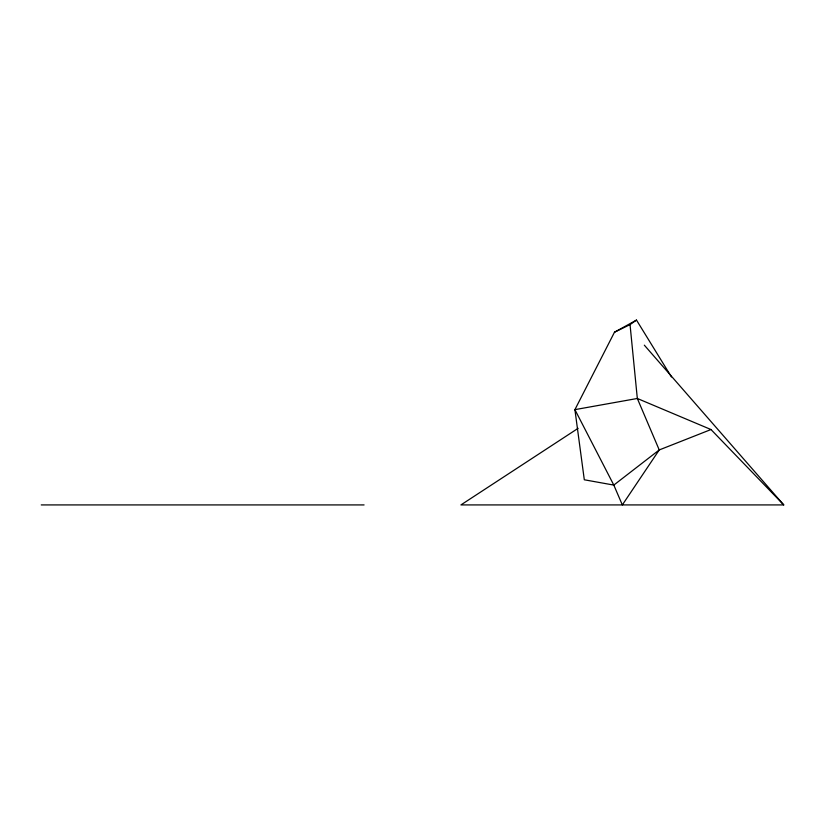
<?xml version="1.0" encoding="UTF-8"?>
<svg xmlns="http://www.w3.org/2000/svg" width="825" height="825" viewBox="0 0 825 825"><rect width="100%" height="100%" fill="white"/><g stroke="black" fill="none" stroke-linecap="round" stroke-linejoin="round"><path stroke-width="1.24" d="M671.447 376.932L636.488 320.079L614.481 332.217L574.912 409.643L584.306 479.779L613.81 485.09L659.237 449.945L710.985 429.536L783.75 504.921L460.927 504.921L578.119 428.319M614.481 332.217L630.042 324.617L636.488 320.079M41.25 504.921L364.073 504.921M710.985 429.536L637.323 398.475L574.912 409.643L613.81 485.09L622.339 504.921L659.237 449.945L637.323 398.475L630.042 324.617M644.325 345.17L783.75 504.921"/></g></svg>
